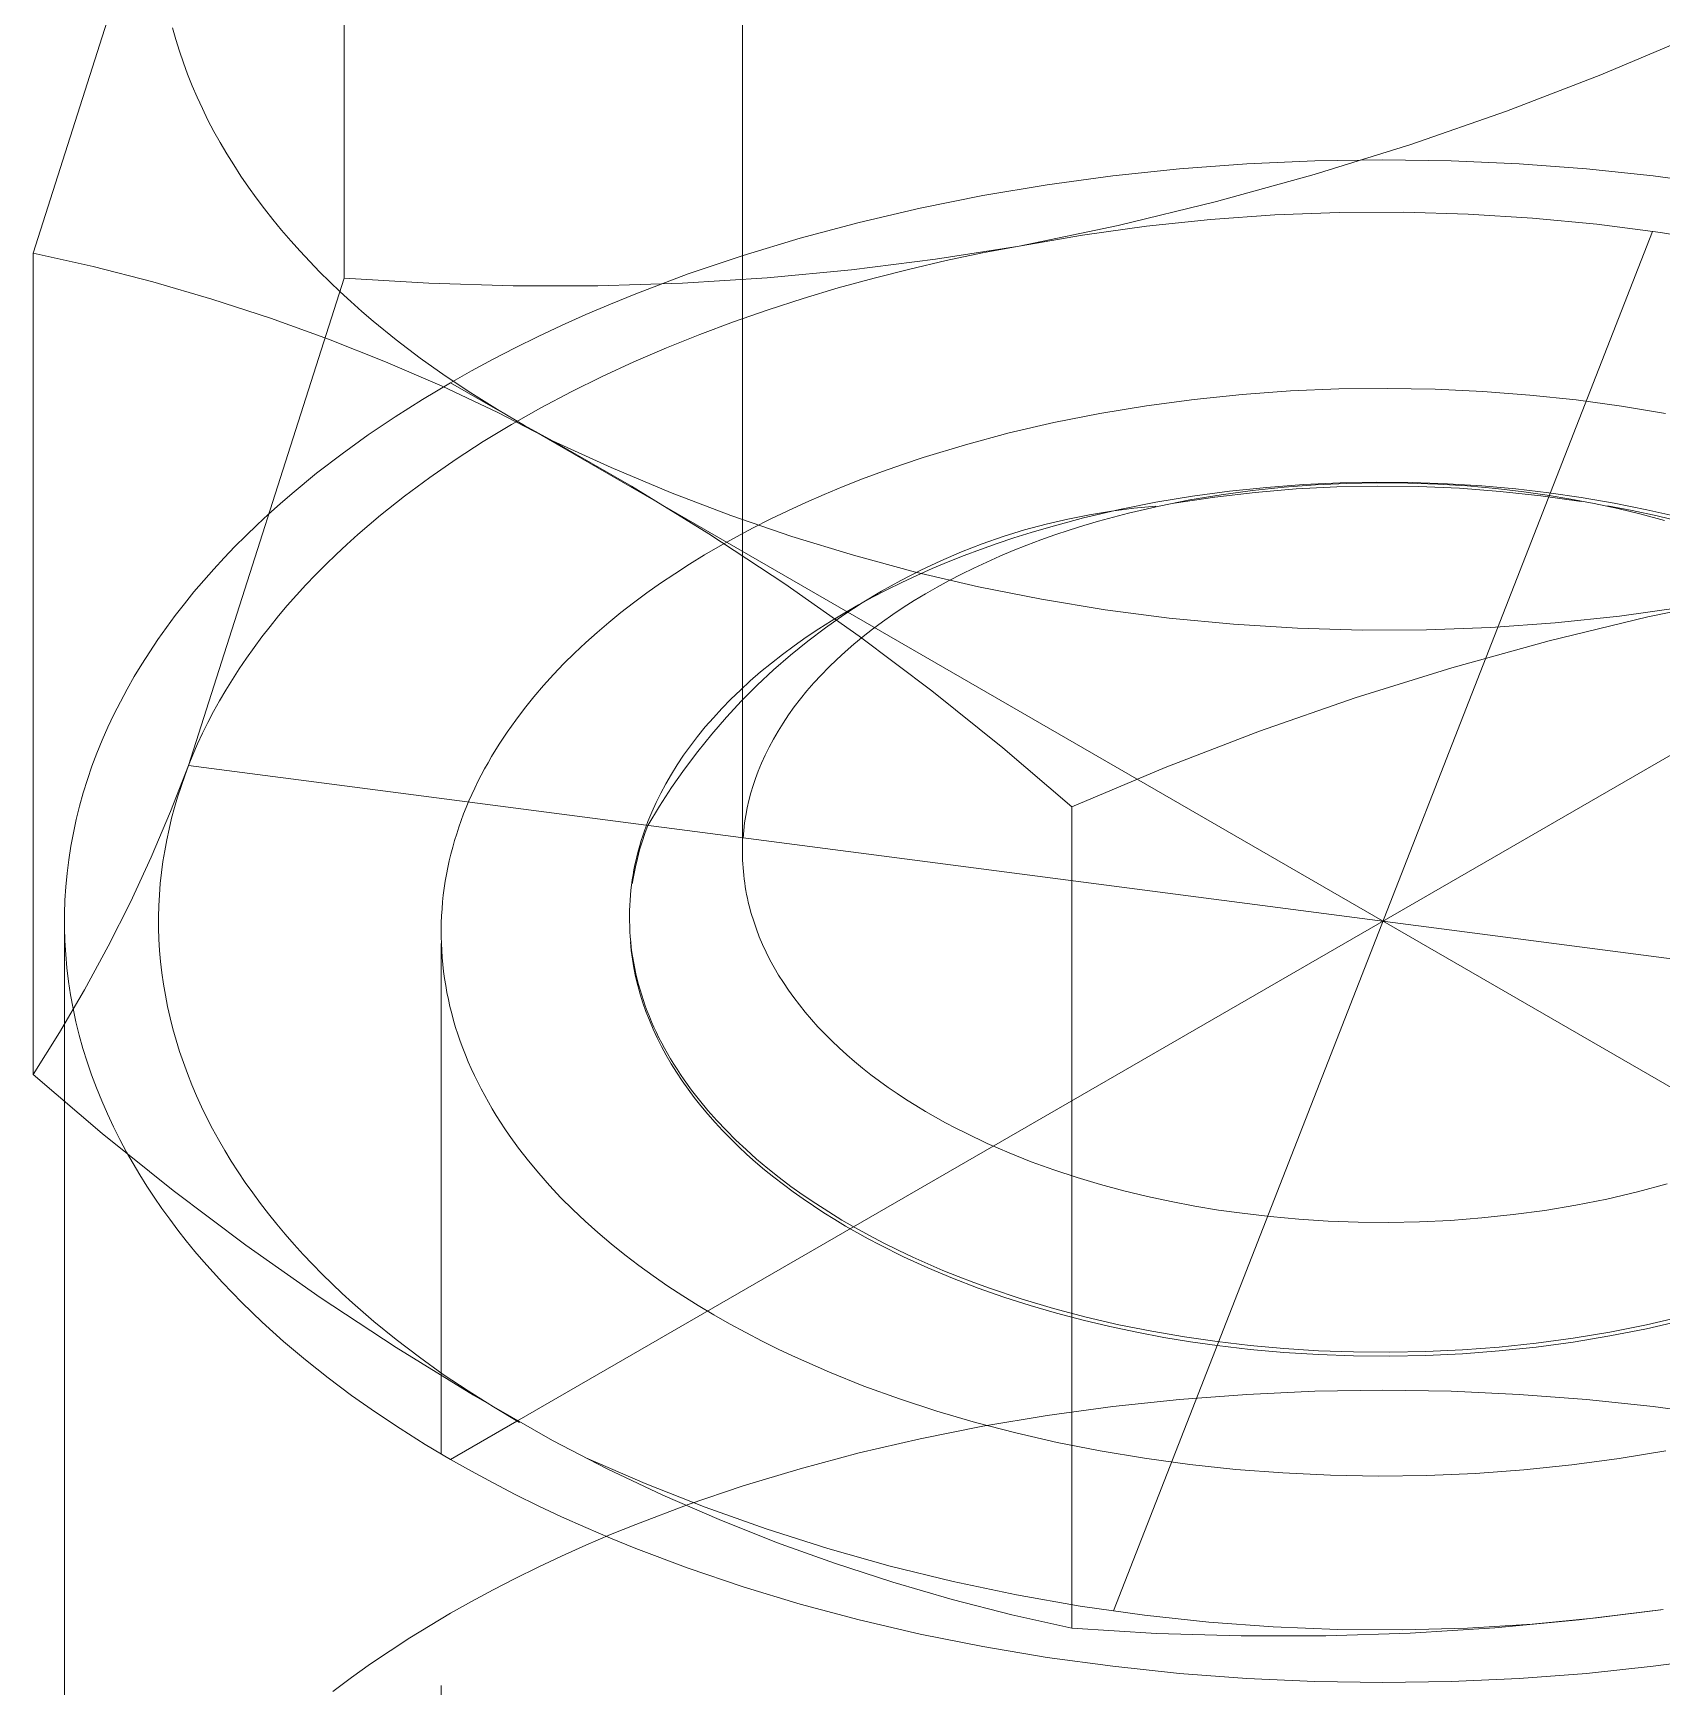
# Model space of a CAD drawing. Header units: inches. Extents: x -14 to 184, y -4 to 134.
# Drawn here: x 100.2527 to 100.5931, y 62.6369 to 62.9825 of the extents above; entities that cross this region are included whole.
import ezdxf

# ---------------------------------------------------------------- set-up
doc = ezdxf.new("R2010")
doc.units = ezdxf.units.IN
doc.linetypes.add('HIDDEN', pattern=[1.905, 1.27, -0.635])
doc.layers.add('ZANO_R', color=7, linetype='Continuous', lineweight=0)
doc.layers.add('ZANO_R_przerywana', color=250, linetype='HIDDEN', lineweight=0)

msp = doc.modelspace()

# ---------------------------------------------------------------- linework, layer by layer
at = {"layer": 'ZANO_R'}
for p, q in [((100.40095, 62.81123), (100.40095, 63.13698)), ((100.31768, 62.93129), (100.31768, 63.10291)), ((100.28517, 63.03836), (100.25266, 62.93649)), ((100.2825, 62.98115), (100.28182, 62.98358)), ((100.58034, 62.97375), (100.59983, 62.98199)), ((100.28325, 62.97873), (100.2825, 62.98115)), ((100.28407, 62.9763), (100.28325, 62.97873)), ((100.28496, 62.97389), (100.28407, 62.9763)), ((100.28592, 62.97148), (100.28496, 62.97389)), ((100.28695, 62.96908), (100.28592, 62.97148)), ((100.5606, 62.96616), (100.58034, 62.97375)), ((100.28805, 62.96669), (100.28695, 62.96908)), ((100.28922, 62.96431), (100.28805, 62.96669)), ((100.54062, 62.9592), (100.5606, 62.96616)), ((100.29046, 62.96194), (100.28922, 62.96431)), ((100.29177, 62.95959), (100.29046, 62.96194)), ((100.29314, 62.95724), (100.29177, 62.95959)), ((100.52042, 62.9529), (100.54062, 62.9592)), ((100.29459, 62.95492), (100.29314, 62.95724)), ((100.2961, 62.9526), (100.29459, 62.95492)), ((100.49225, 62.95411), (100.50634, 62.95517)), ((100.50634, 62.95517), (100.52055, 62.9558)), ((100.52055, 62.9558), (100.53481, 62.95602)), ((100.53481, 62.95602), (100.54906, 62.9558)), ((100.54906, 62.9558), (100.56327, 62.95517)), ((100.56327, 62.95517), (100.57736, 62.95411)), ((100.29767, 62.95031), (100.2961, 62.9526)), ((100.45121, 62.94852), (100.46464, 62.95077)), ((100.46464, 62.95077), (100.47833, 62.95264)), ((100.47833, 62.95264), (100.49225, 62.95411)), ((100.50003, 62.94726), (100.52042, 62.9529)), ((100.57736, 62.95411), (100.59128, 62.95264)), ((100.59128, 62.95264), (100.60498, 62.95077)), ((100.29931, 62.94803), (100.29767, 62.95031)), ((100.30102, 62.94576), (100.29931, 62.94803)), ((100.4381, 62.9459), (100.45121, 62.94852)), ((100.47947, 62.94228), (100.50003, 62.94726)), ((100.30279, 62.94352), (100.30102, 62.94576)), ((100.42535, 62.94293), (100.4381, 62.9459)), ((100.49878, 62.94353), (100.51222, 62.94449)), ((100.51222, 62.94449), (100.52568, 62.94499)), ((100.52568, 62.94499), (100.53916, 62.94505)), ((100.53916, 62.94505), (100.55263, 62.94466)), ((100.55263, 62.94466), (100.56608, 62.94381)), ((100.56608, 62.94381), (100.57949, 62.94252)), ((100.30462, 62.9413), (100.30279, 62.94352)), ((100.30651, 62.93909), (100.30462, 62.9413)), ((100.413, 62.93963), (100.42535, 62.94293)), ((100.45876, 62.93798), (100.47947, 62.94228)), ((100.47203, 62.94027), (100.48538, 62.94213)), ((100.59112, 62.94103), (100.47849, 62.65278)), ((100.48538, 62.94213), (100.49878, 62.94353)), ((100.57949, 62.94252), (100.59285, 62.94078)), ((100.59285, 62.94078), (100.60614, 62.93859)), ((100.30846, 62.93691), (100.30651, 62.93909)), ((100.31048, 62.93475), (100.30846, 62.93691)), ((100.40108, 62.93603), (100.413, 62.93963)), ((100.44127, 62.93522), (100.45876, 62.93798)), ((100.45113, 62.93653), (100.45876, 62.93798)), ((100.45876, 62.93798), (100.47203, 62.94027)), ((100.25266, 62.76487), (100.25266, 62.93649)), ((100.25266, 62.93649), (100.26522, 62.93369)), ((100.26522, 62.93369), (100.27769, 62.9305)), ((100.31255, 62.93262), (100.31048, 62.93475)), ((100.38962, 62.93215), (100.40108, 62.93603)), ((100.42371, 62.93301), (100.44127, 62.93522)), ((100.43595, 62.93318), (100.44352, 62.93493)), ((100.44352, 62.93493), (100.45113, 62.93653)), ((100.27769, 62.9305), (100.29004, 62.92691)), ((100.28517, 62.82942), (100.31768, 62.93129)), ((100.31467, 62.93051), (100.31255, 62.93262)), ((100.31686, 62.92842), (100.31467, 62.93051)), ((100.31768, 62.93129), (100.33535, 62.9302)), ((100.33535, 62.9302), (100.35304, 62.92966)), ((100.37074, 62.92968), (100.38843, 62.93024)), ((100.37865, 62.92801), (100.38962, 62.93215)), ((100.38843, 62.93024), (100.40609, 62.93135)), ((100.40609, 62.93135), (100.42371, 62.93301)), ((100.42097, 62.92923), (100.42843, 62.93128)), ((100.42843, 62.93128), (100.43595, 62.93318)), ((100.29004, 62.92691), (100.30228, 62.92292)), ((100.3191, 62.92636), (100.31686, 62.92842)), ((100.35304, 62.92966), (100.37074, 62.92968)), ((100.37335, 62.92585), (100.37865, 62.92801)), ((100.40629, 62.92467), (100.41359, 62.92702)), ((100.41359, 62.92702), (100.42097, 62.92923)), ((100.32139, 62.92432), (100.3191, 62.92636)), ((100.32373, 62.92231), (100.32139, 62.92432)), ((100.36314, 62.92138), (100.36818, 62.92364)), ((100.36818, 62.92364), (100.37335, 62.92585)), ((100.39909, 62.92216), (100.40629, 62.92467)), ((100.30228, 62.92292), (100.31438, 62.91855)), ((100.32857, 62.91838), (100.32373, 62.92231)), ((100.35823, 62.91907), (100.36314, 62.92138)), ((100.39202, 62.91951), (100.39909, 62.92216)), ((100.31438, 62.91855), (100.32634, 62.9138)), ((100.3336, 62.91456), (100.32857, 62.91838)), ((100.34881, 62.91432), (100.35346, 62.91671)), ((100.35346, 62.91671), (100.35823, 62.91907)), ((100.37826, 62.91378), (100.38507, 62.91672)), ((100.38507, 62.91672), (100.39202, 62.91951)), ((100.32634, 62.9138), (100.33814, 62.90867)), ((100.33881, 62.91085), (100.3336, 62.91456)), ((100.34431, 62.91188), (100.34881, 62.91432)), ((100.3716, 62.91071), (100.37826, 62.91378)), ((100.33407, 62.90592), (100.33993, 62.90941)), ((100.34419, 62.90727), (100.33881, 62.91085)), ((100.33993, 62.90941), (100.34431, 62.91188)), ((100.33993, 62.90941), (100.3497, 62.90377)), ((100.36512, 62.9075), (100.3716, 62.91071)), ((100.32832, 62.90228), (100.33407, 62.90592)), ((100.33814, 62.90867), (100.34977, 62.90316)), ((100.34973, 62.90382), (100.34419, 62.90727)), ((100.35881, 62.90416), (100.36512, 62.9075)), ((100.48542, 62.90461), (100.49535, 62.90594)), ((100.49535, 62.90594), (100.50538, 62.90697)), ((100.50538, 62.90697), (100.51548, 62.90769)), ((100.51548, 62.90769), (100.5256, 62.90812)), ((100.5256, 62.90812), (100.53571, 62.90824)), ((100.53571, 62.90824), (100.54575, 62.90807)), ((100.54575, 62.90807), (100.55571, 62.9076)), ((100.55571, 62.9076), (100.56553, 62.90685)), ((100.56553, 62.90685), (100.57519, 62.90582)), ((100.57519, 62.90582), (100.58465, 62.90454)), ((100.35541, 62.90049), (100.34973, 62.90382)), ((100.34977, 62.90316), (100.36122, 62.89729)), ((100.35269, 62.9007), (100.35881, 62.90416)), ((100.46605, 62.90108), (100.47564, 62.90299)), ((100.47564, 62.90299), (100.48542, 62.90461)), ((100.58465, 62.90454), (100.59389, 62.903)), ((100.3227, 62.8985), (100.32832, 62.90228)), ((100.34677, 62.89712), (100.35269, 62.9007)), ((100.3554, 62.90048), (100.72317, 62.68815)), ((100.36122, 62.89729), (100.35541, 62.90049)), ((100.44755, 62.89647), (100.45667, 62.89891)), ((100.45667, 62.89891), (100.46605, 62.90108)), ((100.31724, 62.89457), (100.3227, 62.8985)), ((100.34107, 62.89343), (100.34677, 62.89712)), ((100.71083, 62.89854), (100.35379, 62.6924)), ((100.36122, 62.89729), (100.37771, 62.88782)), ((100.37347, 62.89167), (100.36122, 62.89729)), ((100.43871, 62.89378), (100.44755, 62.89647)), ((100.31193, 62.8905), (100.31724, 62.89457)), ((100.33558, 62.88963), (100.34107, 62.89343)), ((100.43018, 62.89086), (100.4344, 62.89235)), ((100.4344, 62.89235), (100.43871, 62.89378)), ((100.3068, 62.88628), (100.31193, 62.8905)), ((100.33032, 62.88574), (100.33558, 62.88963)), ((100.38589, 62.88646), (100.37347, 62.89167)), ((100.422, 62.88773), (100.42605, 62.88932)), ((100.42605, 62.88932), (100.43018, 62.89086)), ((100.53344, 62.88864), (100.52585, 62.8885)), ((100.53364, 62.88851), (100.52719, 62.88838)), ((100.54093, 62.88857), (100.53344, 62.88864)), ((100.54001, 62.88845), (100.53364, 62.88851)), ((100.54829, 62.88831), (100.54093, 62.88857)), ((100.30431, 62.88413), (100.3068, 62.88628)), ((100.3253, 62.88175), (100.33032, 62.88574)), ((100.37771, 62.88782), (100.39389, 62.87785)), ((100.39849, 62.88167), (100.38589, 62.88646)), ((100.41417, 62.8844), (100.41804, 62.88609)), ((100.41804, 62.88609), (100.422, 62.88773)), ((100.49503, 62.88569), (100.48735, 62.88442)), ((100.49964, 62.88552), (100.49118, 62.88427)), ((100.501, 62.886), (100.49447, 62.88492)), ((100.50275, 62.88674), (100.49503, 62.88569)), ((100.50812, 62.8865), (100.49964, 62.88552)), ((100.50756, 62.88689), (100.501, 62.886)), ((100.51048, 62.88755), (100.50275, 62.88674)), ((100.51413, 62.88758), (100.50756, 62.88689)), ((100.51664, 62.88721), (100.50812, 62.8865)), ((100.51819, 62.88813), (100.51048, 62.88755)), ((100.52068, 62.88808), (100.51413, 62.88758)), ((100.52517, 62.88765), (100.51664, 62.88721)), ((100.52585, 62.8885), (100.51819, 62.88813)), ((100.52719, 62.88838), (100.52068, 62.88808)), ((100.53371, 62.88782), (100.52517, 62.88765)), ((100.54226, 62.88772), (100.53371, 62.88782)), ((100.54627, 62.88823), (100.54001, 62.88845)), ((100.55079, 62.88735), (100.54226, 62.88772)), ((100.55241, 62.88784), (100.54627, 62.88823)), ((100.55551, 62.88785), (100.54829, 62.88831)), ((100.55931, 62.88671), (100.55079, 62.88735)), ((100.55841, 62.8873), (100.55241, 62.88784)), ((100.56258, 62.88722), (100.55551, 62.88785)), ((100.56426, 62.88661), (100.55841, 62.8873)), ((100.56781, 62.8858), (100.55931, 62.88671)), ((100.56946, 62.88641), (100.56258, 62.88722)), ((100.56914, 62.88592), (100.56426, 62.88661)), ((100.57627, 62.88462), (100.56781, 62.8858)), ((100.57405, 62.88511), (100.56914, 62.88592)), ((100.57627, 62.88543), (100.56946, 62.88641)), ((100.57897, 62.88418), (100.57405, 62.88511)), ((100.58312, 62.88426), (100.57627, 62.88543)), ((100.29947, 62.87971), (100.30187, 62.88193)), ((100.30187, 62.88193), (100.30431, 62.88413)), ((100.32288, 62.87972), (100.3253, 62.88175)), ((100.41123, 62.8773), (100.39849, 62.88167)), ((100.40672, 62.8809), (100.4104, 62.88267)), ((100.4104, 62.88267), (100.41417, 62.8844)), ((100.47349, 62.88184), (100.46892, 62.88093)), ((100.47975, 62.8829), (100.47225, 62.88116)), ((100.47809, 62.88259), (100.47349, 62.88184)), ((100.48163, 62.88215), (100.47537, 62.88047)), ((100.48271, 62.88317), (100.47809, 62.88259)), ((100.48735, 62.88442), (100.47975, 62.8829)), ((100.48801, 62.88363), (100.48163, 62.88215)), ((100.48735, 62.8836), (100.48271, 62.88317)), ((100.49447, 62.88492), (100.48801, 62.88363)), ((100.58389, 62.88313), (100.57897, 62.88418)), ((100.58691, 62.8827), (100.58172, 62.8837)), ((100.58998, 62.88288), (100.58312, 62.88426)), ((100.5888, 62.88194), (100.58389, 62.88313)), ((100.5921, 62.88159), (100.58691, 62.8827)), ((100.59368, 62.88063), (100.5888, 62.88194)), ((100.59683, 62.88129), (100.58998, 62.88288)), ((100.59728, 62.88037), (100.5921, 62.88159)), ((100.29713, 62.87745), (100.29947, 62.87971)), ((100.32052, 62.87767), (100.32288, 62.87972)), ((100.39967, 62.87723), (100.40315, 62.87908)), ((100.40315, 62.87908), (100.40672, 62.8809)), ((100.45989, 62.87864), (100.45544, 62.87726)), ((100.46439, 62.87986), (100.45989, 62.87864)), ((100.46488, 62.87919), (100.46126, 62.87812)), ((100.46892, 62.88093), (100.46439, 62.87986)), ((100.47225, 62.88116), (100.46488, 62.87919)), ((100.46925, 62.87861), (100.46625, 62.87761)), ((100.47229, 62.87956), (100.46925, 62.87861)), ((100.47537, 62.88047), (100.47229, 62.87956)), ((100.29262, 62.87284), (100.29485, 62.87516)), ((100.29485, 62.87516), (100.29713, 62.87745)), ((100.316, 62.87352), (100.31823, 62.87561)), ((100.31823, 62.87561), (100.32052, 62.87767)), ((100.39302, 62.87343), (100.39629, 62.87535)), ((100.39389, 62.87785), (100.40976, 62.86739)), ((100.39629, 62.87535), (100.39967, 62.87723)), ((100.42412, 62.87336), (100.41123, 62.8773)), ((100.45104, 62.87573), (100.4467, 62.87405)), ((100.45416, 62.87581), (100.45068, 62.87458)), ((100.45544, 62.87726), (100.45104, 62.87573)), ((100.45768, 62.87699), (100.45416, 62.87581)), ((100.4604, 62.87547), (100.45754, 62.87434)), ((100.46126, 62.87812), (100.45768, 62.87699)), ((100.4633, 62.87656), (100.4604, 62.87547)), ((100.46625, 62.87761), (100.4633, 62.87656)), ((100.29045, 62.87048), (100.29262, 62.87284)), ((100.31172, 62.8693), (100.31383, 62.87142)), ((100.31383, 62.87142), (100.316, 62.87352)), ((100.38677, 62.86951), (100.38984, 62.87148)), ((100.38984, 62.87148), (100.39302, 62.87343)), ((100.43713, 62.86986), (100.42412, 62.87336)), ((100.44241, 62.87222), (100.4382, 62.87023)), ((100.44391, 62.87197), (100.44061, 62.87059)), ((100.4467, 62.87405), (100.44241, 62.87222)), ((100.44727, 62.8733), (100.44391, 62.87197)), ((100.45068, 62.87458), (100.44727, 62.8733)), ((100.452, 62.87195), (100.44931, 62.87069)), ((100.45474, 62.87316), (100.452, 62.87195)), ((100.45754, 62.87434), (100.45474, 62.87316)), ((100.28629, 62.86569), (100.28834, 62.8681)), ((100.28834, 62.8681), (100.29045, 62.87048)), ((100.30969, 62.86716), (100.31172, 62.8693)), ((100.38381, 62.86751), (100.38677, 62.86951)), ((100.43405, 62.86811), (100.42998, 62.86584)), ((100.4382, 62.87023), (100.43405, 62.86811)), ((100.43738, 62.86916), (100.43422, 62.86768)), ((100.45025, 62.86679), (100.43713, 62.86986)), ((100.44061, 62.87059), (100.43738, 62.86916)), ((100.44413, 62.86807), (100.44163, 62.86671)), ((100.44669, 62.8694), (100.44413, 62.86807)), ((100.44931, 62.87069), (100.44669, 62.8694)), ((100.28431, 62.86324), (100.28629, 62.86569)), ((100.3058, 62.86285), (100.30771, 62.86501)), ((100.30771, 62.86501), (100.30969, 62.86716)), ((100.37819, 62.86344), (100.38095, 62.86548)), ((100.38095, 62.86548), (100.38381, 62.86751)), ((100.40976, 62.86739), (100.4253, 62.85643)), ((100.42812, 62.8646), (100.42519, 62.863)), ((100.42998, 62.86584), (100.42599, 62.86343)), ((100.43114, 62.86616), (100.42812, 62.8646)), ((100.43422, 62.86768), (100.43114, 62.86616)), ((100.4392, 62.86532), (100.43685, 62.86389)), ((100.44163, 62.86671), (100.4392, 62.86532)), ((100.46347, 62.86416), (100.45025, 62.86679)), ((100.59014, 62.86047), (100.61085, 62.86478)), ((100.28239, 62.86077), (100.28431, 62.86324)), ((100.30396, 62.86067), (100.3058, 62.86285)), ((100.37298, 62.85931), (100.37554, 62.86138)), ((100.37554, 62.86138), (100.37819, 62.86344)), ((100.42209, 62.86088), (100.41828, 62.8582)), ((100.42233, 62.86136), (100.41956, 62.85968)), ((100.42599, 62.86343), (100.42209, 62.86088)), ((100.42519, 62.863), (100.42233, 62.86136)), ((100.43234, 62.86096), (100.4302, 62.85945)), ((100.43456, 62.86244), (100.43234, 62.86096)), ((100.43685, 62.86389), (100.43456, 62.86244)), ((100.47676, 62.86198), (100.46347, 62.86416)), ((100.49012, 62.86024), (100.47676, 62.86198)), ((100.59758, 62.86248), (100.58423, 62.86063)), ((100.27875, 62.85575), (100.28054, 62.85827)), ((100.28054, 62.85827), (100.28239, 62.86077)), ((100.30048, 62.85629), (100.30219, 62.85848)), ((100.30219, 62.85848), (100.30396, 62.86067)), ((100.37054, 62.85722), (100.37298, 62.85931)), ((100.41687, 62.85797), (100.41426, 62.85623)), ((100.41828, 62.8582), (100.41457, 62.85539)), ((100.41956, 62.85968), (100.41687, 62.85797)), ((100.42814, 62.85792), (100.42615, 62.85636)), ((100.4302, 62.85945), (100.42814, 62.85792)), ((100.50354, 62.85894), (100.49012, 62.86024)), ((100.51698, 62.8581), (100.50354, 62.85894)), ((100.53045, 62.85771), (100.51698, 62.8581)), ((100.54393, 62.85776), (100.53045, 62.85771)), ((100.55739, 62.85827), (100.54393, 62.85776)), ((100.57083, 62.85922), (100.55739, 62.85827)), ((100.56958, 62.85549), (100.59014, 62.86047)), ((100.58423, 62.86063), (100.57083, 62.85922)), ((100.27704, 62.8532), (100.27875, 62.85575)), ((100.29726, 62.85186), (100.29884, 62.85408)), ((100.29884, 62.85408), (100.30048, 62.85629)), ((100.36586, 62.85293), (100.36817, 62.8551)), ((100.36817, 62.8551), (100.37054, 62.85722)), ((100.41174, 62.85445), (100.40932, 62.85265)), ((100.41457, 62.85539), (100.41095, 62.85245)), ((100.41426, 62.85623), (100.41174, 62.85445)), ((100.42424, 62.85479), (100.4224, 62.85319)), ((100.42615, 62.85636), (100.42424, 62.85479)), ((100.4253, 62.85643), (100.44049, 62.84501)), ((100.54919, 62.84985), (100.56958, 62.85549)), ((100.27382, 62.84802), (100.27539, 62.85062)), ((100.27539, 62.85062), (100.27704, 62.8532)), ((100.29575, 62.84964), (100.29726, 62.85186)), ((100.36145, 62.84844), (100.36362, 62.85071)), ((100.36362, 62.85071), (100.36586, 62.85293)), ((100.40698, 62.85082), (100.40473, 62.84897)), ((100.40932, 62.85265), (100.40698, 62.85082)), ((100.41095, 62.85245), (100.40744, 62.84939)), ((100.42065, 62.85158), (100.41897, 62.84996)), ((100.4224, 62.85319), (100.42065, 62.85158)), ((100.27233, 62.8454), (100.27382, 62.84802)), ((100.29294, 62.84517), (100.29431, 62.8474)), ((100.29431, 62.8474), (100.29575, 62.84964)), ((100.35936, 62.84613), (100.36145, 62.84844)), ((100.40257, 62.8471), (100.4005, 62.8452)), ((100.40473, 62.84897), (100.40257, 62.8471)), ((100.40744, 62.84939), (100.40404, 62.84621)), ((100.41737, 62.84832), (100.41585, 62.84667)), ((100.41897, 62.84996), (100.41737, 62.84832)), ((100.52899, 62.84355), (100.54919, 62.84985)), ((100.27091, 62.84276), (100.27233, 62.8454)), ((100.29163, 62.84292), (100.29294, 62.84517)), ((100.3554, 62.84136), (100.35734, 62.84377)), ((100.35734, 62.84377), (100.35936, 62.84613)), ((100.4005, 62.8452), (100.39853, 62.84329)), ((100.40404, 62.84621), (100.40075, 62.84291)), ((100.41441, 62.84501), (100.41305, 62.84334)), ((100.41585, 62.84667), (100.41441, 62.84501)), ((100.44049, 62.84501), (100.45533, 62.83311)), ((100.26956, 62.84009), (100.27091, 62.84276)), ((100.28921, 62.83843), (100.29039, 62.84068)), ((100.29039, 62.84068), (100.29163, 62.84292)), ((100.35354, 62.83891), (100.3554, 62.84136)), ((100.39665, 62.84136), (100.39486, 62.83942)), ((100.39853, 62.84329), (100.39665, 62.84136)), ((100.40075, 62.84291), (100.39757, 62.8395)), ((100.41177, 62.84167), (100.41056, 62.83999)), ((100.41305, 62.84334), (100.41177, 62.84167)), ((100.50901, 62.8366), (100.52899, 62.84355)), ((100.2671, 62.8347), (100.26829, 62.83741)), ((100.26829, 62.83741), (100.26956, 62.84009)), ((100.2881, 62.83617), (100.28921, 62.83843)), ((100.35177, 62.83642), (100.35354, 62.83891)), ((100.39317, 62.83747), (100.39157, 62.8355)), ((100.39486, 62.83942), (100.39317, 62.83747)), ((100.39757, 62.8395), (100.39452, 62.83598)), ((100.40943, 62.8383), (100.40838, 62.83662)), ((100.41056, 62.83999), (100.40943, 62.8383)), ((100.266, 62.83198), (100.2671, 62.8347)), ((100.28608, 62.83167), (100.28706, 62.83392)), ((100.28706, 62.83392), (100.2881, 62.83617)), ((100.34851, 62.83131), (100.3501, 62.83389)), ((100.3501, 62.83389), (100.35177, 62.83642)), ((100.39006, 62.83353), (100.38864, 62.83156)), ((100.39157, 62.8355), (100.39006, 62.83353)), ((100.39452, 62.83598), (100.39159, 62.83235)), ((100.4065, 62.83326), (100.40567, 62.83158)), ((100.4074, 62.83494), (100.4065, 62.83326)), ((100.40838, 62.83662), (100.4074, 62.83494)), ((100.48927, 62.829), (100.50901, 62.8366)), ((100.26497, 62.82925), (100.266, 62.83198)), ((100.28517, 62.82942), (100.28608, 62.83167)), ((100.34703, 62.8287), (100.34776, 62.83001)), ((100.34776, 62.83001), (100.34851, 62.83131)), ((100.38864, 62.83156), (100.38731, 62.82958)), ((100.39159, 62.83235), (100.38879, 62.82863)), ((100.40491, 62.8299), (100.40423, 62.82823)), ((100.40567, 62.83158), (100.40491, 62.8299)), ((100.45533, 62.83311), (100.46978, 62.82077)), ((100.26316, 62.82373), (100.26402, 62.82649)), ((100.26402, 62.82649), (100.26497, 62.82925)), ((100.28142, 62.81978), (100.28517, 62.82942)), ((100.28359, 62.82505), (100.28435, 62.82724)), ((100.28435, 62.82724), (100.28517, 62.82942)), ((100.28517, 62.82942), (100.78444, 62.76439)), ((100.34565, 62.82605), (100.34633, 62.82738)), ((100.34633, 62.82738), (100.34703, 62.8287)), ((100.38607, 62.8276), (100.38492, 62.82562)), ((100.38731, 62.82958), (100.38607, 62.8276)), ((100.38879, 62.82863), (100.38612, 62.82481)), ((100.40366, 62.82673), (100.40315, 62.82522)), ((100.40423, 62.82823), (100.40366, 62.82673)), ((100.46978, 62.82077), (100.48927, 62.829)), ((100.26238, 62.82095), (100.26316, 62.82373)), ((100.28222, 62.82062), (100.28287, 62.82284)), ((100.28287, 62.82284), (100.28359, 62.82505)), ((100.34377, 62.82202), (100.34437, 62.82337)), ((100.34437, 62.82337), (100.345, 62.82472)), ((100.345, 62.82472), (100.34565, 62.82605)), ((100.38386, 62.82364), (100.38288, 62.82166)), ((100.38612, 62.82481), (100.38358, 62.82091)), ((100.38492, 62.82562), (100.38386, 62.82364)), ((100.40269, 62.82368), (100.40229, 62.82213)), ((100.40315, 62.82522), (100.40269, 62.82368)), ((100.26169, 62.81816), (100.26238, 62.82095)), ((100.27736, 62.81026), (100.28142, 62.81978)), ((100.28162, 62.81839), (100.28222, 62.82062)), ((100.34266, 62.81929), (100.3432, 62.82066)), ((100.3432, 62.82066), (100.34377, 62.82202)), ((100.38358, 62.82091), (100.38118, 62.81691)), ((100.38199, 62.81969), (100.38118, 62.81773)), ((100.38288, 62.82166), (100.38199, 62.81969)), ((100.40193, 62.82057), (100.40163, 62.819)), ((100.40229, 62.82213), (100.40193, 62.82057)), ((100.46978, 62.64914), (100.46978, 62.82077)), ((100.26108, 62.81536), (100.26169, 62.81816)), ((100.28059, 62.81388), (100.28108, 62.81614)), ((100.28108, 62.81614), (100.28162, 62.81839)), ((100.3412, 62.81513), (100.34166, 62.81652)), ((100.34166, 62.81652), (100.34214, 62.81791)), ((100.34214, 62.81791), (100.34266, 62.81929)), ((100.38081, 62.81674), (100.38045, 62.81575)), ((100.38118, 62.81691), (100.38055, 62.81522)), ((100.38118, 62.81773), (100.38081, 62.81674)), ((100.40138, 62.81742), (100.40119, 62.81583)), ((100.40163, 62.819), (100.40138, 62.81742)), ((100.26011, 62.80974), (100.26055, 62.81256)), ((100.26055, 62.81256), (100.26108, 62.81536)), ((100.28017, 62.81161), (100.28059, 62.81388)), ((100.34037, 62.81233), (100.34077, 62.81374)), ((100.34077, 62.81374), (100.3412, 62.81513)), ((100.37949, 62.81274), (100.3792, 62.81173)), ((100.37997, 62.8135), (100.37944, 62.81177)), ((100.37979, 62.81375), (100.37949, 62.81274)), ((100.38011, 62.81476), (100.37979, 62.81375)), ((100.38055, 62.81522), (100.37997, 62.8135)), ((100.38045, 62.81575), (100.38011, 62.81476)), ((100.40119, 62.81583), (100.40105, 62.81423)), ((100.25976, 62.80692), (100.26011, 62.80974)), ((100.273, 62.80088), (100.27736, 62.81026)), ((100.2795, 62.80703), (100.27981, 62.80933)), ((100.27981, 62.80933), (100.28017, 62.81161)), ((100.33935, 62.80809), (100.33966, 62.80951)), ((100.33966, 62.80951), (100.34, 62.81092)), ((100.34, 62.81092), (100.34037, 62.81233)), ((100.37869, 62.80968), (100.37847, 62.80864)), ((100.37897, 62.81002), (100.37856, 62.80825)), ((100.37894, 62.81071), (100.37869, 62.80968)), ((100.3792, 62.81173), (100.37894, 62.81071)), ((100.37944, 62.81177), (100.37897, 62.81002)), ((100.40095, 62.81123), (100.40095, 62.81044)), ((100.40095, 62.81044), (100.40097, 62.80965)), ((100.40097, 62.80965), (100.40101, 62.80886)), ((100.2595, 62.80409), (100.25976, 62.80692)), ((100.27926, 62.80473), (100.2795, 62.80703)), ((100.33882, 62.80523), (100.33907, 62.80666)), ((100.33907, 62.80666), (100.33935, 62.80809)), ((100.37807, 62.80656), (100.3779, 62.80551)), ((100.3782, 62.80648), (100.3779, 62.80469)), ((100.37826, 62.8076), (100.37807, 62.80656)), ((100.37856, 62.80825), (100.3782, 62.80648)), ((100.37847, 62.80864), (100.37826, 62.8076)), ((100.40101, 62.80886), (100.40106, 62.80807)), ((100.40106, 62.80807), (100.40112, 62.80728)), ((100.40112, 62.80728), (100.4012, 62.80648)), ((100.4012, 62.80648), (100.40129, 62.80569)), ((100.40129, 62.80569), (100.4014, 62.80489)), ((100.25932, 62.80126), (100.2595, 62.80409)), ((100.27896, 62.80011), (100.27908, 62.80242)), ((100.27908, 62.80242), (100.27926, 62.80473)), ((100.33826, 62.80091), (100.33841, 62.80236)), ((100.33841, 62.80236), (100.3386, 62.80379)), ((100.3386, 62.80379), (100.33882, 62.80523)), ((100.37753, 62.80233), (100.37744, 62.80126)), ((100.37763, 62.80339), (100.37753, 62.80233)), ((100.37776, 62.80445), (100.37763, 62.80339)), ((100.3779, 62.80551), (100.37776, 62.80445)), ((100.4014, 62.80489), (100.40152, 62.80409)), ((100.40152, 62.80409), (100.40165, 62.80329)), ((100.40165, 62.80329), (100.40181, 62.80249)), ((100.40181, 62.80249), (100.40197, 62.80169)), ((100.25923, 62.79843), (100.25932, 62.80126)), ((100.26835, 62.79164), (100.273, 62.80088)), ((100.2789, 62.79778), (100.27896, 62.80011)), ((100.33804, 62.79802), (100.33814, 62.79947)), ((100.33814, 62.79947), (100.33826, 62.80091)), ((100.37734, 62.7991), (100.37733, 62.79802)), ((100.37738, 62.80018), (100.37734, 62.7991)), ((100.37744, 62.80126), (100.37738, 62.80018)), ((100.40197, 62.80169), (100.40215, 62.80088)), ((100.40215, 62.80088), (100.40235, 62.80008)), ((100.40235, 62.80008), (100.40278, 62.79847)), ((100.25921, 62.53974), (100.25921, 62.7969)), ((100.25922, 62.7956), (100.25923, 62.79843)), ((100.25931, 62.79277), (100.25922, 62.7956)), ((100.27891, 62.79546), (100.2789, 62.79778)), ((100.27898, 62.79312), (100.27891, 62.79546)), ((100.33796, 62.79511), (100.33798, 62.79656)), ((100.33798, 62.79656), (100.33804, 62.79802)), ((100.37733, 62.79802), (100.37733, 62.79693)), ((100.37733, 62.79693), (100.37736, 62.79584)), ((100.37736, 62.79584), (100.37741, 62.79475)), ((100.40278, 62.79847), (100.40328, 62.79686)), ((100.40328, 62.79686), (100.40384, 62.79525)), ((100.40384, 62.79525), (100.40446, 62.79364)), ((100.25948, 62.78994), (100.25931, 62.79277)), ((100.27912, 62.79078), (100.27898, 62.79312)), ((100.33795, 62.70166), (100.33795, 62.7922)), ((100.33796, 62.79365), (100.33796, 62.79511)), ((100.338, 62.7922), (100.33796, 62.79365)), ((100.33807, 62.79074), (100.338, 62.7922)), ((100.37741, 62.79475), (100.37748, 62.79365)), ((100.37748, 62.79365), (100.37758, 62.79255)), ((100.37751, 62.79255), (100.37769, 62.79074)), ((100.37758, 62.79255), (100.3777, 62.79145)), ((100.40446, 62.79364), (100.40514, 62.79203)), ((100.40514, 62.79203), (100.40589, 62.79042)), ((100.25974, 62.78711), (100.25948, 62.78994)), ((100.2634, 62.78255), (100.26835, 62.79164)), ((100.27932, 62.78844), (100.27912, 62.79078)), ((100.27959, 62.7861), (100.27932, 62.78844)), ((100.33817, 62.78928), (100.33807, 62.79074)), ((100.3383, 62.78782), (100.33817, 62.78928)), ((100.37769, 62.79074), (100.37793, 62.78893)), ((100.3777, 62.79145), (100.37784, 62.79034)), ((100.37784, 62.79034), (100.37801, 62.78924)), ((100.37793, 62.78893), (100.37824, 62.78712)), ((100.37801, 62.78924), (100.3782, 62.78813)), ((100.40589, 62.79042), (100.40669, 62.78882)), ((100.40669, 62.78882), (100.40756, 62.78723)), ((100.26008, 62.78429), (100.25974, 62.78711)), ((100.27992, 62.78375), (100.27959, 62.7861)), ((100.33847, 62.78635), (100.3383, 62.78782)), ((100.33867, 62.78489), (100.33847, 62.78635)), ((100.33891, 62.78343), (100.33867, 62.78489)), ((100.3782, 62.78813), (100.37842, 62.78702)), ((100.37824, 62.78712), (100.37861, 62.7853)), ((100.37842, 62.78702), (100.37866, 62.7859)), ((100.37861, 62.7853), (100.37905, 62.78348)), ((100.37866, 62.7859), (100.37893, 62.78479)), ((100.40756, 62.78723), (100.40849, 62.78564)), ((100.40849, 62.78564), (100.40949, 62.78406)), ((100.25817, 62.77362), (100.2634, 62.78255)), ((100.26051, 62.78148), (100.26008, 62.78429)), ((100.26103, 62.77867), (100.26051, 62.78148)), ((100.28031, 62.7814), (100.27992, 62.78375)), ((100.28077, 62.77906), (100.28031, 62.7814)), ((100.33917, 62.78197), (100.33891, 62.78343)), ((100.33947, 62.78051), (100.33917, 62.78197)), ((100.37893, 62.78479), (100.37922, 62.78368)), ((100.37905, 62.78348), (100.37956, 62.78165)), ((100.37922, 62.78368), (100.37953, 62.78256)), ((100.37953, 62.78256), (100.37987, 62.78144)), ((100.37956, 62.78165), (100.38013, 62.77983)), ((100.37987, 62.78144), (100.38023, 62.78033)), ((100.40949, 62.78406), (100.41054, 62.78249)), ((100.41054, 62.78249), (100.41166, 62.78093)), ((100.26163, 62.77587), (100.26103, 62.77867)), ((100.2813, 62.77671), (100.28077, 62.77906)), ((100.3398, 62.77906), (100.33947, 62.78051)), ((100.34017, 62.7776), (100.3398, 62.77906)), ((100.38013, 62.77983), (100.38077, 62.778)), ((100.38023, 62.78033), (100.38062, 62.77921)), ((100.38062, 62.77921), (100.38104, 62.7781)), ((100.38077, 62.778), (100.38147, 62.77618)), ((100.38104, 62.7781), (100.38148, 62.77698)), ((100.41166, 62.78093), (100.41283, 62.77939)), ((100.41283, 62.77939), (100.41407, 62.77785)), ((100.26232, 62.77308), (100.26163, 62.77587)), ((100.28189, 62.77437), (100.2813, 62.77671)), ((100.34056, 62.77615), (100.34017, 62.7776)), ((100.34099, 62.7747), (100.34056, 62.77615)), ((100.34145, 62.77325), (100.34099, 62.7747)), ((100.38147, 62.77618), (100.38225, 62.77435)), ((100.38148, 62.77698), (100.38194, 62.77587)), ((100.38194, 62.77587), (100.38243, 62.77476)), ((100.38243, 62.77476), (100.38295, 62.77365)), ((100.41407, 62.77785), (100.41537, 62.77633)), ((100.41537, 62.77633), (100.41672, 62.77483)), ((100.41672, 62.77483), (100.41814, 62.77334)), ((100.25266, 62.76487), (100.25817, 62.77362)), ((100.26309, 62.7703), (100.26232, 62.77308)), ((100.28255, 62.77203), (100.28189, 62.77437)), ((100.28328, 62.76969), (100.28255, 62.77203)), ((100.34195, 62.77181), (100.34145, 62.77325)), ((100.34248, 62.77037), (100.34195, 62.77181)), ((100.38225, 62.77435), (100.38309, 62.77253)), ((100.38295, 62.77365), (100.38349, 62.77254)), ((100.38309, 62.77253), (100.384, 62.77072)), ((100.38349, 62.77254), (100.38405, 62.77143)), ((100.38405, 62.77143), (100.38464, 62.77032)), ((100.41814, 62.77334), (100.41961, 62.77187)), ((100.41961, 62.77187), (100.42113, 62.77041)), ((100.26395, 62.76753), (100.26309, 62.7703)), ((100.28407, 62.76736), (100.28328, 62.76969)), ((100.34304, 62.76894), (100.34248, 62.77037)), ((100.34363, 62.76751), (100.34304, 62.76894)), ((100.384, 62.77072), (100.38497, 62.76891)), ((100.38464, 62.77032), (100.38526, 62.76922)), ((100.38497, 62.76891), (100.38602, 62.76711)), ((100.38526, 62.76922), (100.3859, 62.76812)), ((100.3859, 62.76812), (100.38657, 62.76703)), ((100.42113, 62.77041), (100.42272, 62.76898)), ((100.42272, 62.76898), (100.42435, 62.76757)), ((100.42435, 62.76757), (100.42604, 62.76618)), ((100.26712, 62.75252), (100.25266, 62.76487)), ((100.26489, 62.76478), (100.26395, 62.76753)), ((100.26591, 62.76204), (100.26489, 62.76478)), ((100.28492, 62.76504), (100.28407, 62.76736)), ((100.28584, 62.76272), (100.28492, 62.76504)), ((100.34425, 62.76608), (100.34363, 62.76751)), ((100.3449, 62.76466), (100.34425, 62.76608)), ((100.34559, 62.76325), (100.3449, 62.76466)), ((100.38602, 62.76711), (100.38713, 62.76532)), ((100.38657, 62.76703), (100.38726, 62.76593)), ((100.38713, 62.76532), (100.38831, 62.76354)), ((100.38726, 62.76593), (100.38798, 62.76484)), ((100.38798, 62.76484), (100.38872, 62.76376)), ((100.42604, 62.76618), (100.42778, 62.76481)), ((100.42778, 62.76481), (100.42957, 62.76346)), ((100.26701, 62.75932), (100.26591, 62.76204)), ((100.28683, 62.76041), (100.28584, 62.76272)), ((100.34631, 62.76184), (100.34559, 62.76325)), ((100.34706, 62.76043), (100.34631, 62.76184)), ((100.38831, 62.76354), (100.38956, 62.76177)), ((100.38872, 62.76376), (100.39028, 62.7616)), ((100.38956, 62.76177), (100.39087, 62.76001)), ((100.39028, 62.7616), (100.39194, 62.75947)), ((100.42957, 62.76346), (100.43141, 62.76214)), ((100.43141, 62.76214), (100.43329, 62.76085)), ((100.43329, 62.76085), (100.43522, 62.75958)), ((100.2682, 62.75662), (100.26701, 62.75932)), ((100.28788, 62.7581), (100.28683, 62.76041)), ((100.289, 62.75581), (100.28788, 62.7581)), ((100.34783, 62.75904), (100.34706, 62.76043)), ((100.34864, 62.75765), (100.34783, 62.75904)), ((100.34948, 62.75627), (100.34864, 62.75765)), ((100.39087, 62.76001), (100.39225, 62.75827)), ((100.39194, 62.75947), (100.3937, 62.75735)), ((100.39225, 62.75827), (100.39369, 62.75654)), ((100.3937, 62.75735), (100.39555, 62.75526)), ((100.43522, 62.75958), (100.4372, 62.75834)), ((100.4372, 62.75834), (100.43922, 62.75713)), ((100.26946, 62.75393), (100.2682, 62.75662)), ((100.2708, 62.75126), (100.26946, 62.75393)), ((100.29018, 62.75353), (100.289, 62.75581)), ((100.35035, 62.75489), (100.34948, 62.75627)), ((100.35125, 62.75353), (100.35035, 62.75489)), ((100.39369, 62.75654), (100.3952, 62.75483)), ((100.3952, 62.75483), (100.39678, 62.75313)), ((100.39555, 62.75526), (100.3975, 62.75319)), ((100.43922, 62.75713), (100.44127, 62.75594)), ((100.44127, 62.75594), (100.44337, 62.75478)), ((100.44337, 62.75478), (100.4455, 62.75366)), ((100.28195, 62.74063), (100.26712, 62.75252)), ((100.27221, 62.74862), (100.2708, 62.75126)), ((100.29142, 62.75126), (100.29018, 62.75353)), ((100.29273, 62.749), (100.29142, 62.75126)), ((100.35218, 62.75217), (100.35125, 62.75353)), ((100.35413, 62.74948), (100.35218, 62.75217)), ((100.39678, 62.75313), (100.39841, 62.75146)), ((100.3975, 62.75319), (100.39954, 62.75116)), ((100.39841, 62.75146), (100.40011, 62.7498)), ((100.39954, 62.75116), (100.40168, 62.74915)), ((100.4455, 62.75366), (100.44767, 62.75256)), ((100.44767, 62.75256), (100.4521, 62.75046)), ((100.4521, 62.75046), (100.45666, 62.74848)), ((100.27356, 62.74623), (100.27221, 62.74862)), ((100.29409, 62.74675), (100.29273, 62.749)), ((100.35618, 62.74683), (100.35413, 62.74948)), ((100.35835, 62.74421), (100.35618, 62.74683)), ((100.40011, 62.7498), (100.40187, 62.74816)), ((100.40168, 62.74915), (100.4039, 62.74718)), ((100.40187, 62.74816), (100.40369, 62.74655)), ((100.4039, 62.74718), (100.40621, 62.74524)), ((100.45666, 62.74848), (100.46131, 62.74663)), ((100.27498, 62.74387), (100.27356, 62.74623)), ((100.27645, 62.74152), (100.27498, 62.74387)), ((100.29553, 62.74452), (100.29409, 62.74675)), ((100.29702, 62.7423), (100.29553, 62.74452)), ((100.36063, 62.74164), (100.35835, 62.74421)), ((100.40369, 62.74655), (100.40556, 62.74495)), ((100.40556, 62.74495), (100.4075, 62.74339)), ((100.40621, 62.74524), (100.4086, 62.74334)), ((100.4075, 62.74339), (100.40948, 62.74184)), ((100.46131, 62.74663), (100.46605, 62.74492)), ((100.46605, 62.74492), (100.47087, 62.74333)), ((100.27798, 62.73919), (100.27645, 62.74152)), ((100.29714, 62.7292), (100.28195, 62.74063)), ((100.29857, 62.7401), (100.29702, 62.7423)), ((100.30018, 62.73791), (100.29857, 62.7401)), ((100.363, 62.73911), (100.36063, 62.74164)), ((100.4086, 62.74334), (100.41108, 62.74147)), ((100.40948, 62.74184), (100.41153, 62.74033)), ((100.41108, 62.74147), (100.41363, 62.73965)), ((100.41153, 62.74033), (100.41362, 62.73884)), ((100.47087, 62.74333), (100.47574, 62.74187)), ((100.47574, 62.74187), (100.48065, 62.74055)), ((100.48065, 62.74055), (100.48559, 62.73936)), ((100.5816, 62.73882), (100.58798, 62.7403)), ((100.58798, 62.7403), (100.59424, 62.74198)), ((100.27957, 62.73688), (100.27798, 62.73919)), ((100.28122, 62.7346), (100.27957, 62.73688)), ((100.30186, 62.73574), (100.30018, 62.73791)), ((100.36548, 62.73662), (100.363, 62.73911)), ((100.36806, 62.73419), (100.36548, 62.73662)), ((100.41362, 62.73884), (100.41577, 62.73738)), ((100.41363, 62.73965), (100.41626, 62.73787)), ((100.41577, 62.73738), (100.41797, 62.73594)), ((100.41626, 62.73787), (100.41896, 62.73613)), ((100.48559, 62.73936), (100.49054, 62.73829)), ((100.49054, 62.73829), (100.49549, 62.73735)), ((100.49549, 62.73735), (100.50043, 62.73653)), ((100.50043, 62.73653), (100.50535, 62.73584)), ((100.56205, 62.73556), (100.56861, 62.73645)), ((100.56861, 62.73645), (100.57514, 62.73753)), ((100.57514, 62.73753), (100.5816, 62.73882)), ((100.28293, 62.73234), (100.28122, 62.7346)), ((100.30359, 62.73359), (100.30186, 62.73574)), ((100.30538, 62.73146), (100.30359, 62.73359)), ((100.37073, 62.7318), (100.36806, 62.73419)), ((100.41797, 62.73594), (100.42021, 62.73454)), ((100.41896, 62.73613), (100.42174, 62.73443)), ((100.42021, 62.73454), (100.4225, 62.73317)), ((100.42174, 62.73443), (100.42458, 62.73278)), ((100.4225, 62.73317), (100.42483, 62.73182)), ((100.50535, 62.73584), (100.5112, 62.73515)), ((100.5112, 62.73515), (100.5172, 62.73461)), ((100.5172, 62.73461), (100.52334, 62.73423)), ((100.52334, 62.73423), (100.5296, 62.734)), ((100.5296, 62.734), (100.53597, 62.73395)), ((100.53597, 62.73395), (100.54242, 62.73407)), ((100.54242, 62.73407), (100.54893, 62.73437)), ((100.54893, 62.73437), (100.55548, 62.73487)), ((100.55548, 62.73487), (100.56205, 62.73556)), ((100.28468, 62.7301), (100.28293, 62.73234)), ((100.2865, 62.72788), (100.28468, 62.7301)), ((100.30722, 62.72935), (100.30538, 62.73146)), ((100.37348, 62.72946), (100.37073, 62.7318)), ((100.42458, 62.73278), (100.42748, 62.73118)), ((100.42483, 62.73182), (100.42721, 62.73051)), ((100.42721, 62.73051), (100.42963, 62.72923)), ((100.42748, 62.73118), (100.43045, 62.72963)), ((100.43045, 62.72963), (100.43347, 62.72813)), ((100.28836, 62.72569), (100.2865, 62.72788)), ((100.31268, 62.71825), (100.29714, 62.7292)), ((100.30912, 62.72725), (100.30722, 62.72935)), ((100.31108, 62.72518), (100.30912, 62.72725)), ((100.37633, 62.72718), (100.37348, 62.72946)), ((100.37925, 62.72494), (100.37633, 62.72718)), ((100.42963, 62.72923), (100.43457, 62.72678)), ((100.43347, 62.72813), (100.43654, 62.72667)), ((100.43457, 62.72678), (100.43966, 62.72446)), ((100.43654, 62.72667), (100.43966, 62.72527)), ((100.29027, 62.72352), (100.28836, 62.72569)), ((100.29224, 62.72138), (100.29027, 62.72352)), ((100.31309, 62.72313), (100.31108, 62.72518)), ((100.31515, 62.7211), (100.31309, 62.72313)), ((100.38225, 62.72277), (100.37925, 62.72494)), ((100.38532, 62.72064), (100.38225, 62.72277)), ((100.43966, 62.72527), (100.44283, 62.72392)), ((100.43966, 62.72446), (100.44486, 62.72227)), ((100.44283, 62.72392), (100.44604, 62.72262)), ((100.44604, 62.72262), (100.44929, 62.72137)), ((100.29425, 62.71926), (100.29224, 62.72138)), ((100.29631, 62.71717), (100.29425, 62.71926)), ((100.31726, 62.7191), (100.31515, 62.7211)), ((100.38846, 62.71858), (100.38532, 62.72064)), ((100.44486, 62.72227), (100.45017, 62.72023)), ((100.44929, 62.72137), (100.45257, 62.72018)), ((100.45017, 62.72023), (100.45557, 62.71833)), ((100.45257, 62.72018), (100.45922, 62.71796)), ((100.30057, 62.71307), (100.29631, 62.71717)), ((100.32855, 62.70778), (100.31268, 62.71825)), ((100.31942, 62.71712), (100.31726, 62.7191)), ((100.3239, 62.71323), (100.31942, 62.71712)), ((100.39167, 62.71657), (100.38846, 62.71858)), ((100.39493, 62.71462), (100.39167, 62.71657)), ((100.45557, 62.71833), (100.46105, 62.71657)), ((100.45922, 62.71796), (100.46597, 62.71595)), ((100.46105, 62.71657), (100.46658, 62.71496)), ((100.46597, 62.71595), (100.47278, 62.71415)), ((100.305, 62.70908), (100.30057, 62.71307)), ((100.32856, 62.70944), (100.3239, 62.71323)), ((100.39825, 62.71273), (100.39493, 62.71462)), ((100.40163, 62.7109), (100.39825, 62.71273)), ((100.46658, 62.71496), (100.47215, 62.71349)), ((100.47215, 62.71349), (100.47775, 62.71216)), ((100.47278, 62.71415), (100.47963, 62.71256)), ((100.47963, 62.71256), (100.48649, 62.71118)), ((100.58226, 62.71103), (100.58986, 62.71254)), ((100.58986, 62.71254), (100.59736, 62.71428)), ((100.58986, 62.71172), (100.59736, 62.71346)), ((100.30959, 62.7052), (100.305, 62.70908)), ((100.3334, 62.70576), (100.32856, 62.70944)), ((100.40505, 62.70913), (100.40163, 62.7109)), ((100.40851, 62.70741), (100.40505, 62.70913)), ((100.47775, 62.71216), (100.48337, 62.71097)), ((100.48337, 62.71097), (100.48898, 62.70992)), ((100.48649, 62.71118), (100.49334, 62.71001)), ((100.48898, 62.70992), (100.49458, 62.709)), ((100.49334, 62.71001), (100.50015, 62.70903)), ((100.49458, 62.709), (100.50015, 62.70821)), ((100.50015, 62.70903), (100.50703, 62.70822)), ((100.56686, 62.7087), (100.57458, 62.70975)), ((100.56686, 62.70789), (100.57458, 62.70893)), ((100.57458, 62.70975), (100.58226, 62.71103)), ((100.57458, 62.70893), (100.58226, 62.71021)), ((100.58226, 62.71021), (100.58986, 62.71172)), ((100.34473, 62.69781), (100.32855, 62.70778)), ((100.33841, 62.70218), (100.3334, 62.70576)), ((100.41201, 62.70576), (100.40851, 62.70741)), ((100.41912, 62.70264), (100.41201, 62.70576)), ((100.50015, 62.70821), (100.50703, 62.70741)), ((100.50703, 62.70822), (100.5141, 62.70759)), ((100.50703, 62.70741), (100.5141, 62.70677)), ((100.5141, 62.70759), (100.52132, 62.70713)), ((100.5141, 62.70677), (100.52132, 62.70632)), ((100.52132, 62.70713), (100.52868, 62.70687)), ((100.52132, 62.70632), (100.52868, 62.70605)), ((100.52868, 62.70687), (100.53617, 62.7068)), ((100.52868, 62.70605), (100.53617, 62.70599)), ((100.53617, 62.7068), (100.54376, 62.70695)), ((100.53617, 62.70599), (100.54376, 62.70613)), ((100.54376, 62.70695), (100.55142, 62.70731)), ((100.54376, 62.70613), (100.55142, 62.70649)), ((100.55142, 62.70731), (100.55913, 62.70789)), ((100.55142, 62.70649), (100.55913, 62.70707)), ((100.55913, 62.70789), (100.56686, 62.7087)), ((100.55913, 62.70707), (100.56686, 62.70789)), ((100.31433, 62.70144), (100.30959, 62.7052)), ((100.34357, 62.69873), (100.33841, 62.70218)), ((100.42633, 62.69975), (100.41912, 62.70264)), ((100.31922, 62.69779), (100.31433, 62.70144)), ((100.33795, 62.68555), (100.33795, 62.70166)), ((100.34888, 62.69538), (100.34357, 62.69873)), ((100.43377, 62.69705), (100.42633, 62.69975)), ((100.52055, 62.69864), (100.50634, 62.698)), ((100.53481, 62.69885), (100.52055, 62.69864)), ((100.54906, 62.69864), (100.53481, 62.69885)), ((100.56327, 62.698), (100.54906, 62.69864)), ((100.32423, 62.69426), (100.31922, 62.69779)), ((100.36122, 62.68834), (100.34473, 62.69781)), ((100.35433, 62.69216), (100.34888, 62.69538)), ((100.44153, 62.69451), (100.43377, 62.69705)), ((100.47833, 62.69548), (100.46464, 62.69361)), ((100.49225, 62.69694), (100.47833, 62.69548)), ((100.50634, 62.698), (100.49225, 62.69694)), ((100.57736, 62.69694), (100.56327, 62.698)), ((100.59128, 62.69548), (100.57736, 62.69694)), ((100.60498, 62.69361), (100.59128, 62.69548)), ((100.32936, 62.69085), (100.32423, 62.69426)), ((100.35379, 62.6924), (100.33993, 62.6844)), ((100.44963, 62.69213), (100.44153, 62.69451)), ((100.45804, 62.68994), (100.44963, 62.69213)), ((100.46464, 62.69361), (100.45121, 62.69136)), ((100.3346, 62.68756), (100.32936, 62.69085)), ((100.37267, 62.68247), (100.36122, 62.68834)), ((100.4381, 62.68873), (100.42535, 62.68576)), ((100.45121, 62.69136), (100.4381, 62.68873)), ((100.46674, 62.68795), (100.45804, 62.68994)), ((100.33993, 62.6844), (100.3346, 62.68756)), ((100.38058, 62.6794), (100.36817, 62.68477)), ((100.42535, 62.68576), (100.413, 62.68247)), ((100.47572, 62.68618), (100.46674, 62.68795)), ((100.48496, 62.68464), (100.47572, 62.68618)), ((100.49442, 62.68336), (100.48496, 62.68464)), ((100.59397, 62.68619), (100.58419, 62.68457)), ((100.34431, 62.68193), (100.33993, 62.6844)), ((100.34881, 62.67949), (100.34431, 62.68193)), ((100.3843, 62.67696), (100.37267, 62.68247)), ((100.413, 62.68247), (100.40108, 62.67886)), ((100.50408, 62.68233), (100.49442, 62.68336)), ((100.5139, 62.68158), (100.50408, 62.68233)), ((100.52386, 62.68112), (100.5139, 62.68158)), ((100.55413, 62.68149), (100.54401, 62.68106)), ((100.56423, 62.68222), (100.55413, 62.68149)), ((100.57426, 62.68325), (100.56423, 62.68222)), ((100.58419, 62.68457), (100.57426, 62.68325)), ((100.35346, 62.6771), (100.34881, 62.67949)), ((100.39317, 62.67444), (100.38058, 62.6794)), ((100.40108, 62.67886), (100.38962, 62.67498)), ((100.53391, 62.68094), (100.52386, 62.68112)), ((100.54401, 62.68106), (100.53391, 62.68094)), ((100.35823, 62.67474), (100.35346, 62.6771)), ((100.36314, 62.67243), (100.35823, 62.67474)), ((100.38962, 62.67498), (100.37865, 62.67084)), ((100.3961, 62.67183), (100.3843, 62.67696)), ((100.40592, 62.6699), (100.39317, 62.67444)), ((100.36818, 62.67017), (100.36314, 62.67243)), ((100.37865, 62.67084), (100.37335, 62.66869)), ((100.40806, 62.66708), (100.3961, 62.67183)), ((100.37335, 62.66796), (100.36818, 62.67017)), ((100.37335, 62.66869), (100.36818, 62.66648)), ((100.37865, 62.6658), (100.37335, 62.66796)), ((100.41881, 62.6658), (100.40592, 62.6699)), ((100.36314, 62.66421), (100.35823, 62.6619)), ((100.36818, 62.66648), (100.36314, 62.66421)), ((100.38962, 62.66166), (100.37865, 62.6658)), ((100.42016, 62.66271), (100.40806, 62.66708)), ((100.43184, 62.66213), (100.41881, 62.6658)), ((100.35823, 62.6619), (100.35346, 62.65955)), ((100.40108, 62.65778), (100.38962, 62.66166)), ((100.4324, 62.65873), (100.42016, 62.66271)), ((100.44498, 62.6589), (100.43184, 62.66213)), ((100.34881, 62.65715), (100.34431, 62.65472)), ((100.35346, 62.65955), (100.34881, 62.65715)), ((100.413, 62.65418), (100.40108, 62.65778)), ((100.44476, 62.65514), (100.4324, 62.65873)), ((100.45822, 62.65611), (100.44498, 62.6589)), ((100.34431, 62.65472), (100.33993, 62.65225)), ((100.42535, 62.65088), (100.413, 62.65418)), ((100.45722, 62.65194), (100.44476, 62.65514)), ((100.47155, 62.65377), (100.45822, 62.65611)), ((100.48494, 62.65187), (100.47155, 62.65377)), ((100.33993, 62.65225), (100.33566, 62.64972)), ((100.4381, 62.64791), (100.42535, 62.65088)), ((100.46978, 62.64914), (100.45722, 62.65194)), ((100.4984, 62.65043), (100.48494, 62.65187)), ((100.51189, 62.64944), (100.4984, 62.65043)), ((100.57581, 62.65087), (100.55819, 62.64921)), ((100.57945, 62.65128), (100.56598, 62.65001)), ((100.59337, 62.65308), (100.57581, 62.65087)), ((100.59287, 62.65301), (100.57945, 62.65128)), ((100.33144, 62.64712), (100.32729, 62.64444)), ((100.33566, 62.64972), (100.33144, 62.64712)), ((100.45121, 62.64529), (100.4381, 62.64791)), ((100.48745, 62.64806), (100.46978, 62.64914)), ((100.50514, 62.64752), (100.48745, 62.64806)), ((100.52284, 62.64753), (100.50514, 62.64752)), ((100.52541, 62.6489), (100.51189, 62.64944)), ((100.54053, 62.6481), (100.52284, 62.64753)), ((100.53894, 62.64882), (100.52541, 62.6489)), ((100.55247, 62.64918), (100.53894, 62.64882)), ((100.55819, 62.64921), (100.54053, 62.6481)), ((100.56598, 62.65001), (100.55247, 62.64918)), ((100.32729, 62.64444), (100.32321, 62.64168)), ((100.46464, 62.64304), (100.45121, 62.64529)), ((100.32321, 62.64168), (100.31921, 62.63885)), ((100.47833, 62.64117), (100.46464, 62.64304)), ((100.49225, 62.6397), (100.47833, 62.64117)), ((100.50634, 62.63864), (100.49225, 62.6397)), ((100.57736, 62.6397), (100.56327, 62.63864)), ((100.59128, 62.64117), (100.57736, 62.6397)), ((100.60498, 62.64304), (100.59128, 62.64117)), ((100.31921, 62.63885), (100.31529, 62.63594)), ((100.52055, 62.63801), (100.50634, 62.63864)), ((100.53481, 62.63779), (100.52055, 62.63801)), ((100.54906, 62.63801), (100.53481, 62.63779)), ((100.56327, 62.63864), (100.54906, 62.63801))]:
    msp.add_line(p, q, dxfattribs=at)
at = {"layer": 'ZANO_R_przerywana', "ltscale": 0.05}
msp.add_line((100.33795, 58.93713), (100.33795, 62.68555), dxfattribs=at)

doc.saveas('drawing.dxf')
